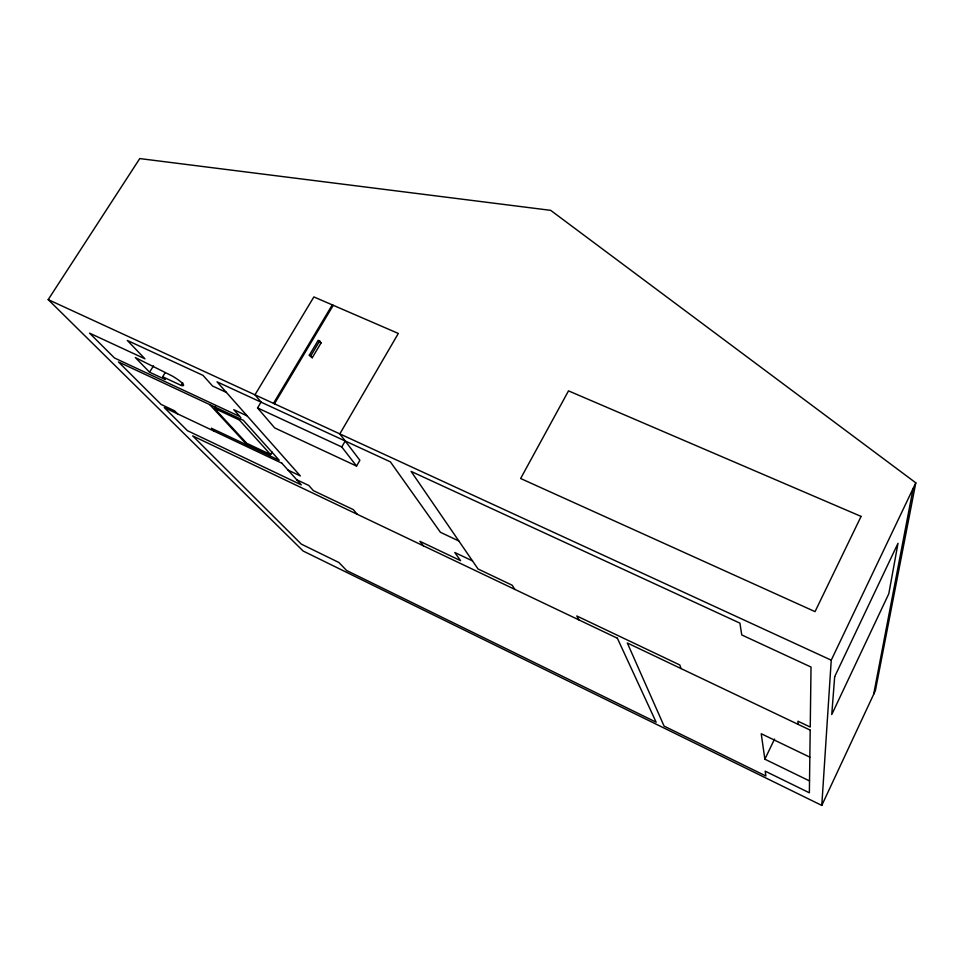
<?xml version="1.0" encoding="UTF-8"?>
<svg xmlns="http://www.w3.org/2000/svg" width="964" height="964" viewBox="0 0 964 964"><rect width="100%" height="100%" fill="white"/><g stroke="black" fill="none" stroke-linecap="round" stroke-linejoin="round"><path stroke-width="1.45" d="M821.786 805.422L831.245 660.171L915.8 482.831L550.673 210.345L139.756 158.578L48.2 299.611L303.13 551.022L821.786 805.422L875.372 690.646L915.8 482.831M873.673 694.285L913.149 488.387M809.531 780.936L764.874 759.198L774.55 739.039M261.027 402.145L257.545 407.941L274.692 427.92L356.547 466.058L359.873 460.274L339.822 433.896L398.325 333.448L313.878 296.924L254.978 394.83L261.256 402.253M356.547 466.058L341.774 446.959L345.22 441.006M215.755 405.748L214.249 408.242L246.724 443.295L270.631 454.586L272.125 452.056M309.372 355.138L318.192 340.328L319.662 340.979L321.036 342.979L312.252 357.74L309.372 355.138L312.252 357.74M310.842 355.788L319.662 340.979M273.475 403.338L332.279 304.877M274.451 403.796L333.255 305.299M270.631 454.586L239.361 419.991L240.867 417.484M164.965 373.02L162.639 376.767L181.232 385.431L182.774 382.913M162.639 376.767L165.29 379.527L149.565 372.188L153.493 365.874M319.578 342.328L321.036 342.979M48.2 299.611L831.245 660.171M226.42 392.444L212.574 386.034L202.982 375.358L127.284 340.425L144.962 358.825L89.532 333.122L114.499 357.993L240.024 416.617L233.782 409.664L247.206 415.918M257.545 407.941L341.774 446.959M214.249 408.242L239.361 419.991M458.852 540.997L440.44 532.309L390.372 461.84L217.033 381.84L300.358 475.939L288.055 470.107M472.517 560.915L454.767 552.493L460.575 560.662L419.894 541.31L423.304 545.769M296.695 479.735L308.817 485.482L313.336 490.604L353.33 509.631L357.27 514.306M809.844 757.162L761.223 733.737L764.874 759.198M177.605 413.881L174.52 410.784L161.133 404.446L118.464 361.946L243.362 420.328L279.235 460.274L211.357 428.197L214.273 431.233M149.565 372.188L135.346 357.572L172.423 376.105A13.604 2.302 30.8 0 1 182.485 383.407A13.604 2.302 30.8 0 1 181.232 385.431M209.73 404.603L247.471 445.26M514.824 589.378L512.173 585.22L478.048 568.977L411.098 471.396L739.918 623.142L741.75 634.939L811.025 667.052L810.242 727.049L797.951 721.205L798.023 724.313M578.894 619.9L576.797 615.972L679.849 665.003L681.03 668.57M810.194 730.11L809.374 792.794L765.175 771.164L765.886 775.984L664.088 726.097L627.311 642.976L810.194 730.11M834.679 676.668L831.751 714.553L888.796 593.764L898.014 543.274L834.679 676.668M861.081 516.403L815.038 611.634L520.632 478.506L568.507 390.866L861.081 516.403M281.862 463.202L164.266 407.567L187.486 430.715L301.322 484.88L281.862 463.202M617.382 638.24L192.667 435.873L301.298 544.106L338.894 562.494L346.63 570.519L656.135 722.193L617.382 638.24"/></g></svg>
